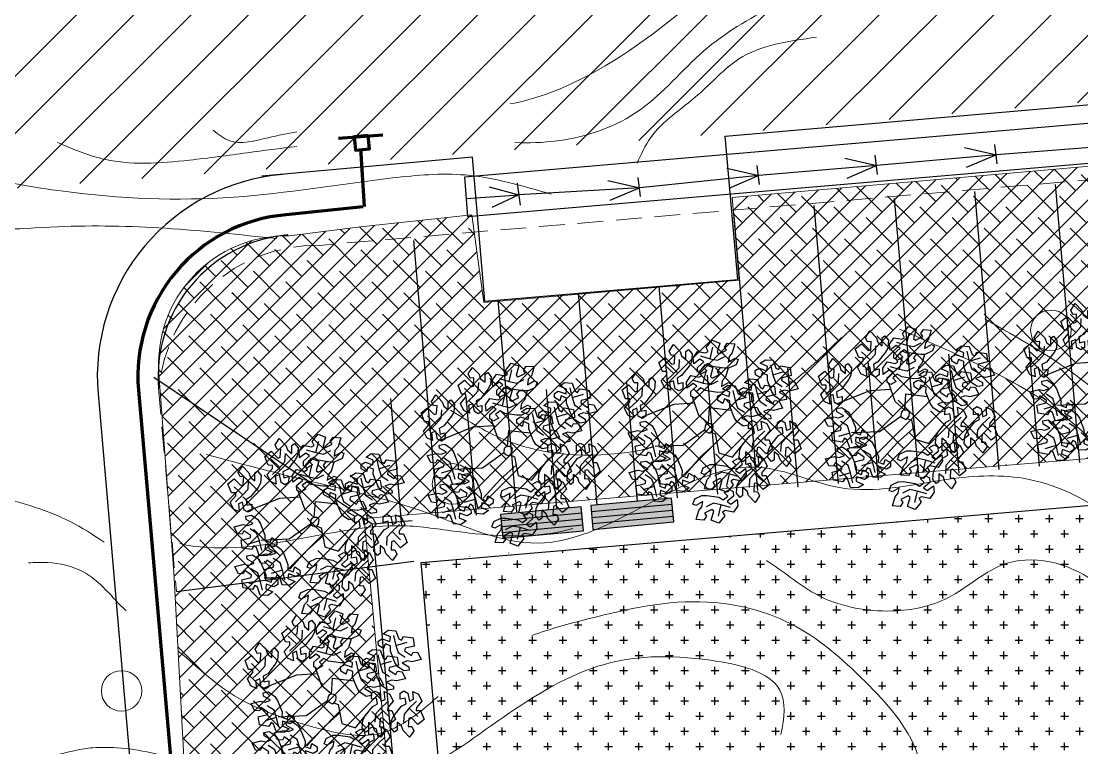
# Model space of a CAD drawing. Header units: millimetres. Extents: x 5637 to 6048, y 3385 to 3927.
# Drawn here: x 5677.47 to 5703.64, y 3639.72 to 3657.66 of the extents above; entities that cross this region are included whole.
import ezdxf

# ---------------------------------------------------------------- set-up
doc = ezdxf.new("R2010")
doc.units = ezdxf.units.MM
doc.linetypes.add('HIDDEN', pattern=[9.525, 6.35, -3.175])
for name, color, linetype, lineweight in [('3', 250, 'Continuous', 30), ('fences', 224, 'ограждение1', 80), ('ground 1', 7, 'Continuous', 30), ('hatch', 253, 'Continuous', 13), ('project gr', 250, 'Continuous', 30), ('road', 19, 'Continuous', 30)]:
    doc.layers.add(name, color=color, linetype=linetype, lineweight=lineweight)
for name, color, linetype in [('benches', 250, 'Continuous'), ('Contour Lines', 253, 'Continuous'), ('trees old', 116, 'Continuous')]:
    doc.layers.add(name, color=color, linetype=linetype)
doc.layers.add('dr', color=7, linetype='Continuous', lineweight=30, true_color=0x424d8a)
doc.layers.add('plants1', color=7, linetype='Continuous', true_color=0x89ee5d)
doc.linetypes.add('ограждение1', pattern='A,0.25,-0.1,[133,ltypeshp.shx,S=0.1,R=0,X=-0.1,Y=0],-0.1,1', length=1.45)
pattern_1 = [(45, (2816.3681, -1263.7476), (-0.265165043, 0.265165043), []), (135, (2816.3681, -1263.7476), (-0.79549513, 0.265165043), [0.9375, -0.5625])]
pattern_2 = [(45, (2816.3681, -1263.7476), (-0.70710678, 0.70710678), [])]

# ---------------------------------------------------------------- blocks, each defined once
blk = doc.blocks.new('212')
at = {"color": 48, "linetype": 'Continuous'}
for p, q in [((2813.16, 4856.989), (2813.307, 4857.173)), ((2813.307, 4857.173), (2813.495, 4857.1)), ((2812.246, 4856.905), (2812.352, 4857.064)), ((2812.295, 4856.797), (2812.246, 4856.905)), ((2812.352, 4857.064), (2812.514, 4856.895)), ((2812.66, 4856.894), (2812.725, 4856.94)), ((2812.725, 4856.94), (2812.813, 4856.833)), ((2812.838, 4856.74), (2812.944, 4856.897)), ((2812.944, 4856.897), (2813.146, 4856.859)), ((2813.146, 4856.859), (2813.212, 4856.895)), ((2813.212, 4856.895), (2813.16, 4856.989)), ((2813.16, 4856.989), (2813.16, 4856.989)), ((2813.255, 4856.716), (2813.323, 4857.001)), ((2813.495, 4857.1), (2813.43, 4856.875)), ((2813.477, 4856.833), (2813.658, 4856.924)), ((2813.608, 4857), (2813.677, 4857.096)), ((2813.658, 4856.924), (2813.608, 4857)), ((2813.677, 4857.096), (2813.867, 4857.083)), ((2813.867, 4857.083), (2813.802, 4856.858)), ((2811.994, 4856.623), (2812.151, 4856.749)), ((2812.151, 4856.749), (2812.314, 4856.581)), ((2812.386, 4856.803), (2812.295, 4856.797)), ((2812.374, 4856.601), (2812.386, 4856.803)), ((2812.49, 4856.49), (2812.502, 4856.693)), ((2812.514, 4856.895), (2812.551, 4856.783)), ((2812.551, 4856.783), (2812.66, 4856.696)), ((2812.66, 4856.696), (2812.66, 4856.894)), ((2812.797, 4856.642), (2812.74, 4856.536)), ((2812.813, 4856.833), (2812.797, 4856.642)), ((2812.853, 4856.586), (2812.838, 4856.74)), ((2813.006, 4856.701), (2812.853, 4856.586)), ((2812.947, 4856.502), (2813.098, 4856.635)), ((2813.098, 4856.635), (2813.006, 4856.701)), ((2813.015, 4856.787), (2813.255, 4856.716)), ((2813.255, 4856.716), (2813.44, 4856.678)), ((2813.43, 4856.875), (2813.477, 4856.833)), ((2813.44, 4856.678), (2813.621, 4856.768)), ((2813.724, 4856.77), (2813.703, 4856.632)), ((2813.703, 4856.632), (2813.875, 4856.731)), ((2813.802, 4856.858), (2813.724, 4856.77)), ((2813.875, 4856.731), (2813.947, 4856.699)), ((2813.947, 4856.699), (2813.899, 4856.569)), ((2814.492, 4856.602), (2814.619, 4856.692)), ((2814.619, 4856.692), (2814.808, 4856.679)), ((2814.808, 4856.679), (2814.876, 4856.485)), ((2811.335, 4856.226), (2811.441, 4856.385)), ((2811.441, 4856.385), (2811.603, 4856.216)), ((2812.08, 4856.404), (2811.994, 4856.623)), ((2812.187, 4856.402), (2812.08, 4856.404)), ((2812.08, 4856.404), (2812.08, 4856.404)), ((2812.364, 4856.35), (2812.151, 4856.551)), ((2812.186, 4856.327), (2812.187, 4856.402)), ((2812.314, 4856.581), (2812.374, 4856.601)), ((2812.364, 4856.35), (2812.49, 4856.49)), ((2812.74, 4856.536), (2812.554, 4856.3)), ((2812.949, 4856.391), (2812.947, 4856.502)), ((2812.947, 4856.502), (2812.947, 4856.502)), ((2813.04, 4856.341), (2812.949, 4856.391)), ((2812.992, 4856.389), (2813.139, 4856.573)), ((2813.044, 4856.296), (2812.992, 4856.389)), ((2812.992, 4856.389), (2812.992, 4856.389)), ((2813.171, 4856.413), (2813.04, 4856.341)), ((2813.197, 4856.594), (2813.085, 4856.506)), ((2813.085, 4856.506), (2813.171, 4856.413)), ((2813.087, 4856.116), (2813.155, 4856.402)), ((2813.139, 4856.573), (2813.327, 4856.501)), ((2813.307, 4856.527), (2813.197, 4856.594)), ((2813.327, 4856.501), (2813.262, 4856.276)), ((2813.605, 4856.484), (2813.307, 4856.527)), ((2813.44, 4856.4), (2813.509, 4856.497)), ((2813.49, 4856.324), (2813.44, 4856.4)), ((2813.509, 4856.497), (2813.699, 4856.484)), ((2813.725, 4856.487), (2813.605, 4856.484)), ((2813.699, 4856.484), (2813.634, 4856.259)), ((2813.899, 4856.569), (2813.725, 4856.487)), ((2814.371, 4856.422), (2814.467, 4856.479)), ((2814.374, 4856.318), (2814.371, 4856.422)), ((2814.467, 4856.479), (2814.467, 4856.479)), ((2814.467, 4856.479), (2814.658, 4856.414)), ((2814.669, 4856.527), (2814.492, 4856.602)), ((2814.658, 4856.414), (2814.669, 4856.527)), ((2814.748, 4856.562), (2814.806, 4856.319)), ((2814.806, 4856.319), (2815.087, 4856.403)), ((2814.876, 4856.485), (2814.94, 4856.446)), ((2814.94, 4856.446), (2814.995, 4856.538)), ((2814.995, 4856.538), (2814.995, 4856.538)), ((2814.995, 4856.538), (2815.228, 4856.503)), ((2815.228, 4856.503), (2815.259, 4856.304)), ((2811.384, 4856.118), (2811.335, 4856.226)), ((2811.475, 4856.124), (2811.384, 4856.118)), ((2811.463, 4855.921), (2811.475, 4856.124)), ((2811.603, 4856.216), (2811.64, 4856.104)), ((2811.749, 4856.017), (2811.75, 4856.215)), ((2811.75, 4856.215), (2811.814, 4856.261)), ((2811.814, 4856.261), (2811.902, 4856.154)), ((2811.902, 4856.154), (2811.886, 4855.963)), ((2812.052, 4856.172), (2812.186, 4856.327)), ((2812.135, 4856.001), (2812.052, 4856.172)), ((2812.182, 4856.178), (2812.364, 4856.35)), ((2812.356, 4856.174), (2812.252, 4856.127)), ((2812.252, 4856.127), (2812.276, 4855.937)), ((2812.395, 4855.976), (2812.356, 4856.174)), ((2812.554, 4856.3), (2812.441, 4856.239)), ((2812.441, 4856.239), (2812.461, 4856.097)), ((2812.461, 4856.097), (2812.584, 4856.126)), ((2812.584, 4856.126), (2812.581, 4855.976)), ((2812.671, 4856.141), (2812.777, 4856.298)), ((2812.685, 4855.986), (2812.671, 4856.141)), ((2812.777, 4856.298), (2812.979, 4856.26)), ((2812.847, 4856.188), (2813.087, 4856.116)), ((2812.979, 4856.26), (2813.044, 4856.296)), ((2813.087, 4856.116), (2813.272, 4856.078)), ((2813.262, 4856.276), (2813.309, 4856.234)), ((2813.272, 4856.078), (2813.453, 4856.169)), ((2813.309, 4856.234), (2813.49, 4856.324)), ((2813.556, 4856.171), (2813.535, 4856.033)), ((2813.535, 4856.033), (2813.707, 4856.132)), ((2813.634, 4856.259), (2813.556, 4856.171)), ((2813.707, 4856.132), (2813.779, 4856.099)), ((2814.106, 4856.127), (2814.232, 4856.217)), ((2814.282, 4856.052), (2814.106, 4856.127)), ((2814.232, 4856.217), (2814.421, 4856.204)), ((2814.502, 4856.24), (2814.374, 4856.318)), ((2814.421, 4856.204), (2814.489, 4856.01)), ((2814.539, 4856.361), (2814.502, 4856.24)), ((2814.672, 4856.308), (2814.539, 4856.361)), ((2814.669, 4856.18), (2814.672, 4856.308)), ((2814.78, 4855.9), (2814.669, 4856.18)), ((2814.806, 4856.319), (2814.865, 4856.14)), ((2814.865, 4856.14), (2815.034, 4856.028)), ((2815.031, 4856.247), (2815.019, 4856.186)), ((2815.019, 4856.186), (2815.188, 4856.074)), ((2815.259, 4856.304), (2815.031, 4856.247)), ((2815.188, 4856.074), (2815.228, 4856.156)), ((2815.228, 4856.156), (2815.346, 4856.144)), ((2815.346, 4856.144), (2815.43, 4855.972)), ((2811.083, 4855.944), (2811.24, 4856.07)), ((2811.169, 4855.725), (2811.083, 4855.944)), ((2811.24, 4856.07), (2811.403, 4855.901)), ((2811.453, 4855.67), (2811.24, 4855.872)), ((2811.403, 4855.901), (2811.463, 4855.921)), ((2811.579, 4855.811), (2811.591, 4856.014)), ((2811.64, 4856.104), (2811.749, 4856.017)), ((2811.829, 4855.857), (2811.643, 4855.621)), ((2811.886, 4855.963), (2811.829, 4855.857)), ((2812.276, 4855.937), (2812.135, 4856.001)), ((2812.493, 4855.922), (2812.395, 4855.976)), ((2812.395, 4855.976), (2812.395, 4855.976)), ((2812.581, 4855.976), (2812.493, 4855.922)), ((2812.838, 4856.102), (2812.685, 4855.986)), ((2812.779, 4855.903), (2812.931, 4856.035)), ((2812.781, 4855.791), (2812.779, 4855.903)), ((2812.779, 4855.903), (2812.779, 4855.903)), ((2812.931, 4856.035), (2812.838, 4856.102)), ((2813.029, 4855.995), (2812.917, 4855.906)), ((2812.917, 4855.906), (2813.003, 4855.814)), ((2813.139, 4855.928), (2813.029, 4855.995)), ((2813.437, 4855.885), (2813.139, 4855.928)), ((2813.557, 4855.888), (2813.437, 4855.885)), ((2813.731, 4855.969), (2813.557, 4855.888)), ((2813.562, 4855.969), (2813.689, 4856.059)), ((2813.739, 4855.894), (2813.562, 4855.969)), ((2813.689, 4856.059), (2813.878, 4856.046)), ((2813.727, 4855.781), (2813.739, 4855.894)), ((2813.779, 4856.099), (2813.731, 4855.969)), ((2813.818, 4855.929), (2813.876, 4855.686)), ((2813.878, 4856.046), (2813.946, 4855.852)), ((2813.946, 4855.852), (2814.01, 4855.813)), ((2813.985, 4855.946), (2814.08, 4856.004)), ((2813.987, 4855.843), (2813.985, 4855.946)), ((2814.01, 4855.813), (2814.065, 4855.905)), ((2814.065, 4855.905), (2814.065, 4855.905)), ((2814.065, 4855.905), (2814.298, 4855.87)), ((2814.08, 4856.004), (2814.08, 4856.004)), ((2814.08, 4856.004), (2814.271, 4855.939)), ((2814.152, 4855.886), (2814.115, 4855.765)), ((2814.285, 4855.833), (2814.152, 4855.886)), ((2814.271, 4855.939), (2814.282, 4856.052)), ((2814.298, 4855.87), (2814.329, 4855.671)), ((2814.361, 4856.087), (2814.419, 4855.844)), ((2814.419, 4855.844), (2814.701, 4855.928)), ((2814.489, 4856.01), (2814.553, 4855.971)), ((2814.553, 4855.971), (2814.608, 4856.063)), ((2814.608, 4856.063), (2814.608, 4856.063)), ((2814.608, 4856.063), (2814.841, 4856.028)), ((2814.843, 4855.798), (2814.78, 4855.9)), ((2814.841, 4856.028), (2814.872, 4855.829)), ((2815.088, 4855.94), (2814.958, 4855.89)), ((2814.958, 4855.89), (2815.129, 4855.79)), ((2815.203, 4855.916), (2815.088, 4855.94)), ((2815.43, 4855.972), (2815.203, 4855.916)), ((2811.141, 4855.492), (2811.275, 4855.648)), ((2811.276, 4855.723), (2811.169, 4855.725)), ((2811.169, 4855.725), (2811.169, 4855.725)), ((2811.271, 4855.499), (2811.453, 4855.67)), ((2811.275, 4855.648), (2811.276, 4855.723)), ((2811.453, 4855.67), (2811.579, 4855.811)), ((2811.643, 4855.621), (2811.53, 4855.56)), ((2812.357, 4855.587), (2811.568, 4855.27)), ((2812.872, 4855.62), (2812.357, 4855.587)), ((2812.872, 4855.742), (2812.781, 4855.791)), ((2812.978, 4855.318), (2812.811, 4855.791)), ((2813.003, 4855.814), (2812.872, 4855.742)), ((2813.441, 4855.789), (2813.537, 4855.846)), ((2813.444, 4855.685), (2813.441, 4855.789)), ((2813.572, 4855.607), (2813.444, 4855.685)), ((2813.537, 4855.846), (2813.537, 4855.846)), ((2813.537, 4855.846), (2813.727, 4855.781)), ((2813.609, 4855.728), (2813.572, 4855.607)), ((2813.742, 4855.675), (2813.609, 4855.728)), ((2813.739, 4855.547), (2813.742, 4855.675)), ((2813.876, 4855.686), (2814.157, 4855.77)), ((2813.876, 4855.686), (2813.935, 4855.507)), ((2814.115, 4855.765), (2813.987, 4855.843)), ((2814.101, 4855.614), (2814.089, 4855.553)), ((2814.329, 4855.671), (2814.101, 4855.614)), ((2814.282, 4855.705), (2814.285, 4855.833)), ((2814.393, 4855.425), (2814.282, 4855.705)), ((2814.419, 4855.844), (2814.479, 4855.665)), ((2814.479, 4855.665), (2814.648, 4855.553)), ((2814.645, 4855.772), (2814.632, 4855.711)), ((2814.632, 4855.711), (2814.801, 4855.599)), ((2814.872, 4855.829), (2814.645, 4855.772)), ((2814.801, 4855.599), (2814.842, 4855.681)), ((2814.842, 4855.681), (2814.959, 4855.669)), ((2815, 4855.688), (2814.843, 4855.798)), ((2814.959, 4855.669), (2815.044, 4855.497)), ((2815.137, 4855.711), (2815, 4855.688)), ((2815.129, 4855.79), (2815.137, 4855.711)), ((2811.224, 4855.322), (2811.141, 4855.492)), ((2811.445, 4855.494), (2811.341, 4855.448)), ((2811.341, 4855.448), (2811.365, 4855.257)), ((2811.484, 4855.297), (2811.445, 4855.494)), ((2811.53, 4855.56), (2811.55, 4855.418)), ((2811.55, 4855.418), (2811.673, 4855.447)), ((2811.673, 4855.447), (2811.67, 4855.297)), ((2813.213, 4855.112), (2813.244, 4855.51)), ((2813.244, 4855.51), (2813.778, 4855.448)), ((2813.85, 4855.267), (2813.739, 4855.547)), ((2813.935, 4855.507), (2814.104, 4855.395)), ((2814.089, 4855.553), (2814.258, 4855.441)), ((2814.258, 4855.441), (2814.298, 4855.523)), ((2814.5, 4855.339), (2814.273, 4855.284)), ((2814.298, 4855.523), (2814.416, 4855.511)), ((2814.456, 4855.323), (2814.393, 4855.425)), ((2814.416, 4855.511), (2814.5, 4855.339)), ((2814.701, 4855.465), (2814.571, 4855.415)), ((2814.571, 4855.415), (2814.743, 4855.315)), ((2814.817, 4855.441), (2814.701, 4855.465)), ((2815.044, 4855.497), (2814.817, 4855.441)), ((2811.365, 4855.257), (2811.224, 4855.322)), ((2811.582, 4855.243), (2811.484, 4855.297)), ((2811.484, 4855.297), (2811.484, 4855.297)), ((2811.529, 4855.148), (2811.665, 4855.171)), ((2811.536, 4855.069), (2811.529, 4855.148)), ((2811.708, 4854.97), (2811.536, 4855.069)), ((2811.67, 4855.297), (2811.582, 4855.243)), ((2811.665, 4855.171), (2811.823, 4855.062)), ((2813.162, 4855.099), (2813.133, 4855.059)), ((2813.213, 4855.112), (2813.162, 4855.099)), ((2813.274, 4855.111), (2813.213, 4855.112)), ((2813.334, 4855.062), (2813.274, 4855.111)), ((2813.913, 4855.165), (2813.85, 4855.267)), ((2814.07, 4855.055), (2813.913, 4855.165)), ((2814.158, 4855.307), (2814.028, 4855.257)), ((2814.028, 4855.257), (2814.199, 4855.157)), ((2814.207, 4855.079), (2814.07, 4855.055)), ((2814.273, 4855.284), (2814.158, 4855.307)), ((2814.199, 4855.157), (2814.207, 4855.079)), ((2814.205, 4854.989), (2814.208, 4855.138)), ((2814.208, 4855.138), (2814.296, 4855.192)), ((2814.296, 4855.192), (2814.394, 4855.138)), ((2814.394, 4855.138), (2814.394, 4855.138)), ((2814.394, 4855.138), (2814.433, 4854.941)), ((2814.614, 4855.213), (2814.456, 4855.323)), ((2814.537, 4854.988), (2814.513, 4855.178)), ((2814.513, 4855.178), (2814.654, 4855.113)), ((2814.75, 4855.236), (2814.614, 4855.213)), ((2814.654, 4855.113), (2814.737, 4854.943)), ((2814.743, 4855.315), (2814.75, 4855.236)), ((2814.912, 4854.991), (2814.915, 4855.141)), ((2814.915, 4855.141), (2815.004, 4855.195)), ((2815.004, 4855.195), (2815.101, 4855.141)), ((2815.101, 4855.141), (2815.101, 4855.141)), ((2815.101, 4855.141), (2815.14, 4854.943)), ((2815.244, 4854.99), (2815.221, 4855.18)), ((2815.221, 4855.18), (2815.362, 4855.116)), ((2815.362, 4855.116), (2815.445, 4854.945)), ((2811.235, 4854.887), (2811.463, 4854.943)), ((2811.32, 4854.715), (2811.235, 4854.887)), ((2811.463, 4854.943), (2811.578, 4854.919)), ((2811.578, 4854.919), (2811.708, 4854.97)), ((2811.801, 4854.719), (2811.632, 4854.831)), ((2811.823, 4855.062), (2811.886, 4854.959)), ((2811.886, 4854.959), (2811.997, 4854.679)), ((2813.121, 4854.953), (2812.593, 4854.577)), ((2813.122, 4854.977), (2813.121, 4854.953)), ((2813.121, 4854.953), (2813.175, 4854.911)), ((2813.133, 4855.059), (2813.122, 4854.977)), ((2813.175, 4854.911), (2813.241, 4854.88)), ((2813.241, 4854.88), (2813.276, 4854.903)), ((2813.276, 4854.903), (2813.321, 4854.962)), ((2813.276, 4854.903), (2813.384, 4854.859)), ((2813.321, 4854.962), (2813.334, 4855.062)), ((2813.384, 4854.859), (2813.474, 4854.394)), ((2814.049, 4854.578), (2814.235, 4854.814)), ((2814.328, 4855.017), (2814.205, 4854.989)), ((2814.235, 4854.814), (2814.348, 4854.876)), ((2814.348, 4854.876), (2814.328, 4855.017)), ((2814.607, 4854.937), (2814.425, 4854.765)), ((2814.433, 4854.941), (2814.537, 4854.988)), ((2814.737, 4854.943), (2814.603, 4854.787)), ((2814.757, 4854.58), (2814.943, 4854.817)), ((2815.035, 4855.02), (2814.912, 4854.991)), ((2814.943, 4854.817), (2815.056, 4854.878)), ((2815.056, 4854.878), (2815.035, 4855.02)), ((2815.314, 4854.939), (2815.133, 4854.767)), ((2815.14, 4854.943), (2815.244, 4854.99)), ((2815.445, 4854.945), (2815.311, 4854.789)), ((2811.438, 4854.704), (2811.32, 4854.715)), ((2811.407, 4854.556), (2811.635, 4854.612)), ((2811.438, 4854.357), (2811.407, 4854.556)), ((2811.478, 4854.785), (2811.438, 4854.704)), ((2811.647, 4854.674), (2811.478, 4854.785)), ((2811.635, 4854.612), (2811.647, 4854.674)), ((2811.86, 4854.54), (2811.801, 4854.719)), ((2812.593, 4854.577), (2811.902, 4854.548)), ((2811.997, 4854.679), (2811.994, 4854.551)), ((2811.994, 4854.551), (2812.127, 4854.498)), ((2812.127, 4854.498), (2812.164, 4854.619)), ((2812.164, 4854.619), (2812.292, 4854.541)), ((2812.292, 4854.541), (2812.294, 4854.438)), ((2813.424, 4854.652), (2813.038, 4854.309)), ((2813.809, 4854.284), (2814.091, 4854.631)), ((2813.992, 4854.472), (2814.049, 4854.578)), ((2814.299, 4854.624), (2814.287, 4854.422)), ((2814.425, 4854.765), (2814.299, 4854.624)), ((2814.425, 4854.765), (2814.638, 4854.563)), ((2814.603, 4854.787), (2814.602, 4854.712)), ((2814.602, 4854.712), (2814.709, 4854.711)), ((2814.699, 4854.475), (2814.757, 4854.58)), ((2814.709, 4854.711), (2814.709, 4854.711)), ((2814.709, 4854.711), (2814.795, 4854.491)), ((2815.007, 4854.626), (2814.995, 4854.424)), ((2815.133, 4854.767), (2815.007, 4854.626)), ((2815.133, 4854.767), (2815.345, 4854.566)), ((2815.311, 4854.789), (2815.309, 4854.715)), ((2815.309, 4854.715), (2815.416, 4854.713)), ((2815.416, 4854.713), (2815.416, 4854.713)), ((2815.416, 4854.713), (2815.502, 4854.494)), ((2811.671, 4854.321), (2811.438, 4854.357)), ((2811.86, 4854.54), (2811.579, 4854.456)), ((2811.726, 4854.413), (2811.671, 4854.321)), ((2811.671, 4854.321), (2811.671, 4854.321)), ((2811.79, 4854.374), (2811.726, 4854.413)), ((2811.858, 4854.18), (2811.79, 4854.374)), ((2811.918, 4854.297), (2811.86, 4854.54)), ((2812.008, 4854.445), (2811.997, 4854.332)), ((2811.997, 4854.332), (2812.173, 4854.257)), ((2812.199, 4854.38), (2812.008, 4854.445)), ((2812.097, 4854.422), (2812.234, 4854.446)), ((2812.105, 4854.344), (2812.097, 4854.422)), ((2812.276, 4854.244), (2812.105, 4854.344)), ((2812.294, 4854.438), (2812.199, 4854.38)), ((2812.199, 4854.38), (2812.199, 4854.38)), ((2812.234, 4854.446), (2812.391, 4854.336)), ((2812.391, 4854.336), (2812.454, 4854.234)), ((2813.038, 4854.309), (2812.612, 4853.837)), ((2813.474, 4854.394), (2813.809, 4854.284)), ((2813.976, 4854.281), (2813.992, 4854.472)), ((2814.064, 4854.174), (2813.976, 4854.281)), ((2814.238, 4854.331), (2814.129, 4854.419)), ((2814.129, 4854.419), (2814.129, 4854.22)), ((2814.137, 4854.258), (2814.226, 4854.312)), ((2814.226, 4854.312), (2814.323, 4854.257)), ((2814.275, 4854.22), (2814.238, 4854.331)), ((2814.416, 4854.514), (2814.403, 4854.312)), ((2814.403, 4854.312), (2814.494, 4854.317)), ((2814.475, 4854.534), (2814.416, 4854.514)), ((2814.466, 4854.107), (2814.443, 4854.297)), ((2814.443, 4854.297), (2814.584, 4854.233)), ((2814.638, 4854.365), (2814.475, 4854.534)), ((2814.494, 4854.317), (2814.543, 4854.21)), ((2814.795, 4854.491), (2814.638, 4854.365)), ((2814.683, 4854.283), (2814.699, 4854.475)), ((2814.772, 4854.177), (2814.683, 4854.283)), ((2814.945, 4854.334), (2814.836, 4854.421)), ((2814.836, 4854.421), (2814.836, 4854.223)), ((2814.982, 4854.222), (2814.945, 4854.334)), ((2815.123, 4854.516), (2815.111, 4854.314)), ((2815.111, 4854.314), (2815.202, 4854.32)), ((2815.183, 4854.536), (2815.123, 4854.516)), ((2815.345, 4854.367), (2815.183, 4854.536)), ((2815.202, 4854.32), (2815.251, 4854.212)), ((2815.502, 4854.494), (2815.345, 4854.367)), ((2811.549, 4854.168), (2811.686, 4854.191)), ((2811.557, 4854.089), (2811.549, 4854.168)), ((2811.728, 4853.989), (2811.557, 4854.089)), ((2811.686, 4854.191), (2811.843, 4854.082)), ((2811.803, 4854.162), (2812.031, 4854.217)), ((2811.888, 4853.99), (2811.803, 4854.162)), ((2811.843, 4854.082), (2811.906, 4853.979)), ((2812.047, 4854.167), (2811.858, 4854.18)), ((2812.046, 4854.06), (2812.006, 4853.978)), ((2812.031, 4854.217), (2812.146, 4854.194)), ((2812.215, 4853.948), (2812.046, 4854.06)), ((2812.173, 4854.257), (2812.047, 4854.167)), ((2812.146, 4854.194), (2812.276, 4854.244)), ((2812.369, 4853.994), (2812.2, 4854.106)), ((2812.454, 4854.234), (2812.565, 4853.954)), ((2813.037, 4853.892), (2813.085, 4854.022)), ((2813.085, 4854.022), (2813.258, 4854.104)), ((2813.258, 4854.104), (2813.379, 4854.107)), ((2813.379, 4854.107), (2813.676, 4854.063)), ((2813.676, 4854.063), (2813.786, 4853.996)), ((2813.786, 4853.996), (2813.899, 4854.085)), ((2813.812, 4854.177), (2813.943, 4854.249)), ((2813.899, 4854.085), (2813.812, 4854.177)), ((2814.036, 4854.088), (2813.885, 4853.956)), ((2813.943, 4854.249), (2814.034, 4854.2)), ((2814.034, 4854.2), (2814.036, 4854.088)), ((2814.036, 4854.088), (2814.036, 4854.088)), ((2814.129, 4854.22), (2814.064, 4854.174)), ((2814.134, 4854.108), (2814.137, 4854.258)), ((2814.257, 4854.137), (2814.134, 4854.108)), ((2814.278, 4853.995), (2814.257, 4854.137)), ((2814.437, 4854.051), (2814.275, 4854.22)), ((2814.323, 4854.257), (2814.323, 4854.257)), ((2814.323, 4854.257), (2814.362, 4854.06)), ((2814.536, 4854.056), (2814.355, 4853.884)), ((2814.362, 4854.06), (2814.466, 4854.107)), ((2814.543, 4854.21), (2814.437, 4854.051)), ((2814.667, 4854.062), (2814.533, 4853.906)), ((2814.584, 4854.233), (2814.667, 4854.062)), ((2814.836, 4854.223), (2814.772, 4854.177)), ((2815.144, 4854.053), (2814.982, 4854.222)), ((2815.251, 4854.212), (2815.144, 4854.053)), ((2811.256, 4853.907), (2811.483, 4853.963)), ((2811.34, 4853.735), (2811.256, 4853.907)), ((2811.498, 4853.805), (2811.458, 4853.724)), ((2811.483, 4853.963), (2811.598, 4853.939)), ((2811.667, 4853.693), (2811.498, 4853.805)), ((2811.598, 4853.939), (2811.728, 4853.989)), ((2811.821, 4853.739), (2811.652, 4853.851)), ((2812.006, 4853.978), (2811.888, 4853.99)), ((2811.906, 4853.979), (2812.017, 4853.699)), ((2811.975, 4853.83), (2812.203, 4853.887)), ((2812.006, 4853.631), (2811.975, 4853.83)), ((2812.428, 4853.815), (2812.147, 4853.731)), ((2812.203, 4853.887), (2812.215, 4853.948)), ((2812.428, 4853.815), (2812.369, 4853.994)), ((2812.486, 4853.572), (2812.428, 4853.815)), ((2812.565, 4853.954), (2812.562, 4853.826)), ((2812.562, 4853.826), (2812.695, 4853.773)), ((2812.695, 4853.773), (2812.732, 4853.894)), ((2812.732, 4853.894), (2812.86, 4853.816)), ((2812.86, 4853.816), (2812.863, 4853.712)), ((2813.109, 4853.859), (2813.037, 4853.892)), ((2813.281, 4853.958), (2813.109, 4853.859)), ((2813.181, 4853.732), (2813.259, 4853.82)), ((2813.259, 4853.82), (2813.281, 4853.958)), ((2813.507, 4853.757), (2813.325, 4853.667)), ((2813.544, 4853.913), (2813.362, 4853.823)), ((2813.554, 4853.715), (2813.507, 4853.757)), ((2813.729, 4853.875), (2813.544, 4853.913)), ((2813.729, 4853.875), (2813.66, 4853.589)), ((2813.968, 4853.803), (2813.729, 4853.875)), ((2813.885, 4853.956), (2813.977, 4853.889)), ((2813.977, 4853.889), (2814.13, 4854.005)), ((2813.979, 4853.697), (2814.165, 4853.933)), ((2814.145, 4853.85), (2814.039, 4853.693)), ((2814.13, 4854.005), (2814.145, 4853.85)), ((2814.165, 4853.933), (2814.278, 4853.995)), ((2814.355, 4853.884), (2814.229, 4853.743)), ((2814.355, 4853.884), (2814.568, 4853.682)), ((2814.533, 4853.906), (2814.531, 4853.832)), ((2814.531, 4853.832), (2814.638, 4853.83)), ((2814.638, 4853.83), (2814.638, 4853.83)), ((2814.638, 4853.83), (2814.724, 4853.611)), ((2811.458, 4853.724), (2811.34, 4853.735)), ((2811.427, 4853.575), (2811.655, 4853.632)), ((2811.458, 4853.376), (2811.427, 4853.575)), ((2811.88, 4853.56), (2811.599, 4853.476)), ((2811.655, 4853.632), (2811.667, 4853.693)), ((2811.88, 4853.56), (2811.821, 4853.739)), ((2811.938, 4853.317), (2811.88, 4853.56)), ((2812.239, 4853.596), (2812.006, 4853.631)), ((2812.017, 4853.699), (2812.014, 4853.571)), ((2812.014, 4853.571), (2812.147, 4853.518)), ((2812.147, 4853.518), (2812.184, 4853.639)), ((2812.184, 4853.639), (2812.312, 4853.561)), ((2812.294, 4853.688), (2812.239, 4853.596)), ((2812.239, 4853.596), (2812.239, 4853.596)), ((2812.358, 4853.649), (2812.294, 4853.688)), ((2812.312, 4853.561), (2812.315, 4853.458)), ((2812.426, 4853.455), (2812.358, 4853.649)), ((2812.576, 4853.72), (2812.565, 4853.607)), ((2812.565, 4853.607), (2812.742, 4853.532)), ((2812.767, 4853.655), (2812.576, 4853.72)), ((2812.742, 4853.532), (2812.615, 4853.442)), ((2812.863, 4853.712), (2812.767, 4853.655)), ((2812.767, 4853.655), (2812.767, 4853.655)), ((2813.116, 4853.507), (2813.181, 4853.732)), ((2813.307, 4853.495), (2813.116, 4853.507)), ((2813.376, 4853.591), (2813.307, 4853.495)), ((2813.325, 4853.667), (2813.376, 4853.591)), ((2813.489, 4853.49), (2813.554, 4853.715)), ((2813.823, 4853.602), (2813.676, 4853.418)), ((2813.837, 4853.731), (2813.771, 4853.695)), ((2813.771, 4853.695), (2813.823, 4853.602)), ((2813.823, 4853.602), (2813.823, 4853.602)), ((2814.039, 4853.693), (2813.837, 4853.731)), ((2813.905, 4853.4), (2813.921, 4853.591)), ((2813.921, 4853.591), (2813.979, 4853.697)), ((2814.167, 4853.45), (2814.058, 4853.538)), ((2814.058, 4853.538), (2814.058, 4853.34)), ((2814.229, 4853.743), (2814.217, 4853.541)), ((2814.345, 4853.633), (2814.333, 4853.431)), ((2814.405, 4853.653), (2814.345, 4853.633)), ((2814.567, 4853.484), (2814.405, 4853.653)), ((2814.724, 4853.611), (2814.567, 4853.484)), ((2811.691, 4853.341), (2811.458, 4853.376)), ((2811.746, 4853.433), (2811.691, 4853.341)), ((2811.691, 4853.341), (2811.691, 4853.341)), ((2811.81, 4853.394), (2811.746, 4853.433)), ((2811.878, 4853.2), (2811.81, 4853.394)), ((2812.028, 4853.465), (2812.017, 4853.352)), ((2812.017, 4853.352), (2812.194, 4853.277)), ((2812.219, 4853.4), (2812.028, 4853.465)), ((2812.194, 4853.277), (2812.067, 4853.187)), ((2812.315, 4853.458), (2812.219, 4853.4)), ((2812.219, 4853.4), (2812.219, 4853.4)), ((2812.615, 4853.442), (2812.426, 4853.455)), ((2812.83, 4853.128), (2812.878, 4853.258)), ((2812.878, 4853.258), (2813.052, 4853.34)), ((2813.052, 4853.34), (2813.172, 4853.343)), ((2813.172, 4853.343), (2813.47, 4853.3)), ((2813.47, 4853.3), (2813.58, 4853.233)), ((2813.676, 4853.418), (2813.489, 4853.49)), ((2813.58, 4853.233), (2813.692, 4853.321)), ((2813.606, 4853.414), (2813.737, 4853.486)), ((2813.692, 4853.321), (2813.606, 4853.414)), ((2813.83, 4853.325), (2813.678, 4853.192)), ((2813.737, 4853.486), (2813.828, 4853.436)), ((2813.771, 4853.126), (2813.924, 4853.241)), ((2813.828, 4853.436), (2813.83, 4853.325)), ((2813.83, 4853.325), (2813.83, 4853.325)), ((2813.994, 4853.294), (2813.905, 4853.4)), ((2813.924, 4853.241), (2813.939, 4853.087)), ((2814.058, 4853.34), (2813.994, 4853.294)), ((2814.204, 4853.339), (2814.167, 4853.45)), ((2814.366, 4853.17), (2814.204, 4853.339)), ((2814.333, 4853.431), (2814.424, 4853.437)), ((2814.473, 4853.329), (2814.366, 4853.17)), ((2814.424, 4853.437), (2814.473, 4853.329)), ((2812.067, 4853.187), (2811.878, 4853.2)), ((2812.902, 4853.095), (2812.83, 4853.128)), ((2813.074, 4853.194), (2812.902, 4853.095)), ((2812.975, 4852.968), (2813.053, 4853.056)), ((2813.053, 4853.056), (2813.074, 4853.194)), ((2813.3, 4852.994), (2813.119, 4852.903)), ((2813.337, 4853.149), (2813.156, 4853.059)), ((2813.347, 4852.952), (2813.3, 4852.994)), ((2813.522, 4853.111), (2813.337, 4853.149)), ((2813.522, 4853.111), (2813.454, 4852.826)), ((2813.762, 4853.04), (2813.522, 4853.111)), ((2813.678, 4853.192), (2813.771, 4853.126)), ((2813.939, 4853.087), (2813.832, 4852.929)), ((2812.91, 4852.744), (2812.975, 4852.968)), ((2813.1, 4852.731), (2812.91, 4852.744)), ((2813.169, 4852.827), (2813.1, 4852.731)), ((2813.119, 4852.903), (2813.169, 4852.827)), ((2813.282, 4852.727), (2813.347, 4852.952)), ((2813.47, 4852.654), (2813.282, 4852.727)), ((2813.617, 4852.838), (2813.47, 4852.654)), ((2813.63, 4852.967), (2813.565, 4852.932)), ((2813.565, 4852.932), (2813.617, 4852.838)), ((2813.617, 4852.838), (2813.617, 4852.838)), ((2813.832, 4852.929), (2813.63, 4852.967))]:
    blk.add_line(p, q, dxfattribs=at)
at = {"layer": 'plants1', "color": 48, "linetype": 'Continuous'}
blk.add_line((2813.213, 4855.112), (2812.978, 4855.318), dxfattribs=at)
blk = doc.blocks.new('14523')
at = {"ltscale": 0.5}
for p, q in [((2872.171, 4908.189), (2872.171, 4908.199)), ((2873.135, 4908.272), (2873.134, 4908.282))]:
    blk.add_line(p, q, dxfattribs=at)
blk = doc.blocks.new('0354')
at = {"layer": 'benches', "lineweight": 25, "ltscale": 150, "true_color": 0xe0d1a3}
blk.add_hatch(color=9, dxfattribs=at).paths.add_polyline_path([(2510191, 359584), (2510591, 359584), (2510591, 360934), (2510191, 360934)])
at = {"layer": 'benches', "color": 3, "lineweight": 25, "ltscale": 150}
blk.add_lwpolyline([(2510191, 359584), (2510591, 359584), (2510591, 360934), (2510191, 360934)], close=True, dxfattribs=at)
at = {"layer": 'benches', "color": 1, "lineweight": 25, "ltscale": 150}
for points in [[(2510291, 360934), (2510291, 359584)], [(2510391, 360934), (2510391, 359584)], [(2510491, 360934), (2510491, 359584)]]:
    blk.add_lwpolyline(points, dxfattribs=at)

msp = doc.modelspace()

# ---------------------------------------------------------------- hatches: boundary and pattern name
at = {"layer": 'hatch'}
h = msp.add_hatch(dxfattribs=at)
h.set_pattern_fill('ANSI31', color=256, scale=8, style=0)
h.set_pattern_definition(pattern_2)
edge = h.paths.add_edge_path()
edge.add_line((5681.718, 3662.745), (5708.38, 3664.934))
edge.add_arc((5713.219, 3667.179), 5.335, 204.8917, 275.5225)
edge.add_line((5713.733, 3661.869), (5818.562, 3671.059))
edge.add_arc((5814.821, 3690.234), 19.536, 281.0392, 345.4537)
edge.add_arc((5828.918, 3687.613), 5.329, 334.6044, 439.8122)
edge.add_line((5829.86, 3692.857), (5821.197, 3693.928))
edge.add_line((5821.197, 3693.928), (5821.163, 3698.626))
edge.add_line((5821.163, 3698.626), (5822.751, 3698.67))
edge.add_arc((5822.674, 3701.446), 2.777, 271.5898, 361.9955)
edge.add_arc((5787.812, 3700.231), 37.66, 1.9955, 27.7471)
edge.add_line((5821.141, 3717.765), (5815.111, 3730.653))
edge.add_arc((5808.837, 3727.717), 6.926, 25.0759, 80.9102)
edge.add_line((5809.932, 3734.557), (5816.866, 3735.208))
edge.add_line((5816.866, 3735.208), (5822.086, 3738.739))
edge.add_arc((5826.047, 3735.447), 5.15, 140.2743, 208.703)
edge.add_line((5821.53, 3732.974), (5832.004, 3711.476))
edge.add_line((5832.004, 3711.476), (5839.078, 3695.803))
edge.add_line((5839.078, 3695.803), (5843.714, 3685.87))
edge.add_line((5843.714, 3685.87), (5839.002, 3683.445))
edge.add_arc((5812.028, 3691.913), 28.272, 321.435, 342.5709, ccw=False)
edge.add_arc((5815.074, 3690.732), 25.173, 273.7863, 319.2136, ccw=False)
edge.add_line((5816.736, 3665.614), (5796.147, 3663.794))
edge.add_line((5796.147, 3663.794), (5694.835, 3654.877))
edge.add_line((5694.835, 3654.877), (5688.624, 3654.402))
edge.add_line((5688.624, 3654.402), (5675.285, 3653.372))
edge.add_line((5675.285, 3653.372), (5681.718, 3662.745))
h = msp.add_hatch(dxfattribs=at)
h.set_pattern_fill('ANSI31', color=256, scale=8, style=0)
h.set_pattern_definition(pattern_2)
edge = h.paths.add_edge_path()
edge.add_line((5690.403, 3726.92), (5676.342, 3711.333))
edge.add_arc((5689.847, 3699.119), 18.209, 137.8721, 181.0321)
edge.add_line((5671.641, 3698.791), (5672.115, 3693.144))
edge.add_line((5672.115, 3693.144), (5669.546, 3689.924))
edge.add_line((5669.546, 3689.924), (5670.292, 3680.015))
edge.add_line((5670.292, 3680.015), (5673.582, 3675.66))
edge.add_line((5673.582, 3675.66), (5675.185, 3655.913))
edge.add_line((5675.185, 3655.913), (5681.705, 3662.788))
edge.add_arc((5683.634, 3668.62), 6.143, 191.6977, 251.6977, ccw=False)
edge.add_line((5677.618, 3667.374), (5674.986, 3697.691))
edge.add_arc((5690.117, 3699.005), 15.188, 141.4565, 184.9624, ccw=False)
edge.add_line((5678.238, 3708.469), (5684.412, 3715.35))
edge.add_arc((5694.781, 3706.945), 13.348, 103.7121, 140.9741, ccw=False)
edge.add_line((5691.617, 3719.912), (5691.066, 3725.368))
edge.add_line((5691.066, 3725.368), (5690.403, 3726.92))
at = {"layer": 'plants1'}
h = msp.add_hatch(dxfattribs=at)
h.set_pattern_fill('ANSI38', color=256, scale=3, style=0)
h.set_pattern_definition(pattern_1)
edge = h.paths.add_edge_path()
edge.add_line((5722.153, 3655.681), (5723.315, 3642.144))
edge.add_line((5723.315, 3642.144), (5716.58, 3641.525))
edge.add_line((5716.58, 3641.525), (5716.03, 3647.877))
edge.add_line((5716.03, 3647.877), (5685.929, 3645.38))
edge.add_line((5685.929, 3645.38), (5687.433, 3629.363))
edge.add_line((5687.433, 3629.363), (5683.853, 3629.044))
edge.add_line((5683.853, 3629.044), (5682.36, 3632.767))
edge.add_line((5682.36, 3632.767), (5681.583, 3637.665))
edge.add_line((5681.583, 3637.665), (5681.239, 3644.06))
edge.add_line((5681.239, 3644.06), (5680.869, 3648.955))
edge.add_arc((5684.026, 3649.194), 3.166, 89.0579, 184.3282, ccw=False)
edge.add_line((5684.078, 3652.36), (5685.842, 3652.579))
edge.add_line((5685.842, 3652.579), (5688.59, 3652.873))
edge.add_line((5688.59, 3652.873), (5688.885, 3650.715))
edge.add_line((5688.885, 3650.715), (5695.186, 3651.264))
edge.add_line((5695.186, 3651.264), (5695.01, 3653.304))
edge.add_line((5695.01, 3653.304), (5722.153, 3655.681))
h = msp.add_hatch(dxfattribs=at)
h.set_pattern_fill('ANSI38', color=256, scale=3, style=0)
h.set_pattern_definition(pattern_1)
edge = h.paths.add_edge_path()
edge.add_line((5671.15, 3651.827), (5672.214, 3636.836))
edge.add_line((5672.214, 3636.836), (5672.938, 3637.081))
edge.add_line((5672.938, 3637.081), (5681.418, 3619.514))
edge.add_line((5681.418, 3619.514), (5682.921, 3620.265))
edge.add_line((5682.921, 3620.265), (5678.333, 3629.976))
edge.add_arc((5692.427, 3636.612), 15.578, 180.9749, 205.2111, ccw=False)
edge.add_line((5676.852, 3636.347), (5675.524, 3651.59))
edge.add_arc((5673.313, 3650.837), 2.336, 18.8103, 96.8722)
edge.add_arc((5673.456, 3650.572), 2.619, 99.3016, 152.2809)
at = {"layer": 'plants1', "true_color": 0x4ec6ac}
h = msp.add_hatch(dxfattribs=at)
h.set_pattern_fill('CROSS', color=123, scale=1.5, style=0)
h.set_pattern_definition([(0, (2816.3681, -1263.7476), (0.375, 0.375), [0.1875, -0.5625]), (90, (2816.46184, -1263.84136), (-0.375, 0.375), [0.1875, -0.5625])])
h.paths.add_polyline_path([(5687.34, 3644.293), (5713.964, 3646.57), (5715.152, 3632.954), (5688.542, 3630.63)])

# ---------------------------------------------------------------- linework, layer by layer
at = {"layer": 'Contour Lines', "lineweight": 5, "ltscale": 0.5}
for points, knots in [([(5699.069, 3661.36), (5698.473, 3661.098), (5696.772, 3660.348), (5694.328, 3658.349), (5691.931, 3656.399), (5690.123, 3655.721), (5689.532, 3655.616)], [0, 0, 0, 0, 3.893157, 11.120188, 18.789685, 22.383959, 22.383959, 22.383959, 22.383959]), ([(5697.823, 3658.796), (5697.221, 3658.553), (5695.989, 3658.057), (5694.206, 3657), (5692.858, 3655.297), (5691.072, 3654.673), (5689.996, 3654.649), (5689.649, 3654.658)], [0, 0, 0, 0, 3.89447, 7.978366, 12.267759, 16.64249, 18.728146, 18.728146, 18.728146, 18.728146]), ([(5684.272, 3654.927), (5684.04, 3654.883), (5683.487, 3654.776), (5682.727, 3654.554), (5682.337, 3654.861), (5682.208, 3654.963)], [33.098932, 33.098932, 33.098932, 33.098932, 34.519016, 36.426555, 37.380183, 37.380183, 37.380183, 37.380183]), ([(5684.272, 3654.565), (5683.862, 3654.517), (5682.978, 3654.401), (5681.393, 3654.181), (5679.753, 3654.066), (5678.725, 3654.509), (5678.365, 3654.665)], [29.49222, 29.49222, 29.49222, 29.49222, 31.965086, 34.841733, 39.15825, 41.495495, 41.495495, 41.495495, 41.495495]), ([(5696.344, 3648.627), (5696.391, 3648.663), (5696.874, 3649.037), (5697.312, 3649.464), (5697.707, 3649.851)], [17.641672, 17.641672, 17.641672, 17.641672, 17.995574, 21.306021, 21.306021, 21.306021, 21.306021]), ([(5688.064, 3648.052), (5688.52, 3647.771), (5689.945, 3646.893), (5691.744, 3646.868), (5692.9, 3647.091), (5692.924, 3647.096)], [0, 0, 0, 0, 3.187303, 9.965797, 10.115645, 10.115645, 10.115645, 10.115645]), ([(5682.042, 3646.958), (5682.85, 3646.743), (5684.677, 3646.258), (5687.387, 3645.682), (5690.315, 3644.293), (5692.961, 3645.784), (5695.469, 3647.043), (5697.833, 3645.831), (5700.036, 3646.366), (5702.34, 3646.537), (5704.437, 3645.555), (5706.797, 3642.511), (5710.824, 3640.585), (5715.944, 3638.696), (5720.172, 3636.144), (5724.998, 3633.73), (5729.91, 3632.192), (5735.239, 3631.431), (5741.565, 3631.912), (5748.29, 3631.934), (5754.862, 3632.513), (5760.53, 3632.069), (5763.211, 3631.634), (5766.399, 3631.073), (5766.995, 3630.981)], [0, 0, 0, 0, 4.999936, 11.307485, 16.895893, 23.046679, 28.454837, 32.640265, 37.73097, 41.636129, 46.353452, 50.840475, 64.498525, 72.096655, 83.730058, 93.962223, 104.433725, 114.474104, 126.035349, 142.442922, 154.480865, 166.628364, 173.188607, 177.127494, 177.127494, 177.127494, 177.127494]), ([(5679.518, 3644.793), (5679.245, 3644.979), (5678.444, 3645.503), (5677.529, 3645.752), (5676.93, 3645.915)], [182.953502, 182.953502, 182.953502, 182.953502, 184.90903, 188.606826, 188.606826, 188.606826, 188.606826]), ([(5691.077, 3645.13), (5690.912, 3645.087), (5689.985, 3644.881), (5688.56, 3644.991), (5686.422, 3645.334), (5684.206, 3644.798), (5682.253, 3644.558), (5681.383, 3644.76)], [159.067279, 159.067279, 159.067279, 159.067279, 160.090464, 164.796819, 167.463779, 172.999943, 178.486437, 178.486437, 178.486437, 178.486437]), ([(5766.418, 3629.933), (5765.346, 3630.324), (5763.417, 3631.028), (5760.108, 3631.049), (5756.736, 3630.695), (5751.669, 3630.868), (5745.271, 3630.877), (5738.083, 3630.599), (5731.682, 3630.818), (5725.492, 3631.436), (5719.826, 3634.117), (5714.474, 3636.41), (5710.516, 3639.468), (5707.093, 3641.137), (5704.873, 3643.158), (5703.308, 3644.358), (5701.562, 3644.416), (5700.483, 3643.323), (5698.785, 3642.983), (5697.123, 3643.306), (5696.268, 3644.092), (5695.857, 3644.342)], [0, 0, 0, 0, 6.786934, 12.222578, 19.631953, 27.152115, 42.5771, 58.051831, 70.251627, 81.076592, 95.00478, 107.503059, 115.872739, 124.895998, 130.062143, 133.962362, 136.386575, 139.773453, 142.557745, 146.501777, 149.388634, 149.388634, 149.388634, 149.388634]), ([(5680.057, 3643.1), (5679.71, 3643.434), (5679.225, 3644.099), (5678.264, 3644.31), (5677.806, 3644.297), (5677.653, 3644.283)], [249.134973, 249.134973, 249.134973, 249.134973, 251.998293, 253.824407, 254.749071, 254.749071, 254.749071, 254.749071]), ([(5693.551, 3624.904), (5693.524, 3625.034), (5693.353, 3626.152), (5694.919, 3628.437), (5697.169, 3631.163), (5698.751, 3634.436), (5699.729, 3637.241), (5699.827, 3639.723), (5698.272, 3641.434), (5696.607, 3642.908), (5694.097, 3643.528), (5691.97, 3643.049), (5690.516, 3642.656), (5690.069, 3642.494)], [171.268866, 171.268866, 171.268866, 171.268866, 172.092725, 178.382617, 185.787221, 194.166225, 199.687091, 203.787027, 208.169733, 212.85528, 217.07123, 223.024527, 225.8598, 225.8598, 225.8598, 225.8598]), ([(5677.889, 3639.441), (5678.74, 3639.643), (5679.256, 3639.777), (5680.743, 3639.685), (5682.659, 3638.922), (5684.728, 3638.784), (5687.072, 3638.768), (5689.21, 3640.422), (5691.645, 3641.976), (5694.032, 3642.044), (5696.409, 3641.5), (5696.301, 3640.465), (5696.212, 3640.052)], [0, 0, 0, 0, 3.049084, 7.392306, 11.838015, 15.282022, 19.843755, 25.374359, 31.030346, 36.590251, 40.320374, 42.608872, 42.608872, 42.608872, 42.608872]), ([(5687.756, 3640.989), (5687.651, 3640.896), (5687.21, 3640.514), (5686.25, 3639.85), (5684.41, 3640.268), (5682.671, 3640.873), (5681.73, 3641.796), (5681.347, 3642.108)], [231.465466, 231.465466, 231.465466, 231.465466, 232.291407, 234.897154, 238.085729, 242.928205, 245.881406, 245.881406, 245.881406, 245.881406])]:
    msp.add_open_spline(points, degree=3, knots=knots, dxfattribs=at)
for points in [[(5697.091, 3657.26), (5695.175, 3656.724), (5694.165, 3655.835), (5692.995, 3654.774), (5692.666, 3654.153)], [(5671.086, 3657.078), (5672.769, 3655.323), (5674.342, 3654.445), (5676.28, 3653.86), (5678.511, 3653.458), (5682.717, 3653.312), (5686.631, 3653.787), (5688.423, 3653.86), (5690.544, 3653.385)], [(5671.379, 3655.433), (5673.025, 3654.372), (5675.475, 3652.727), (5678.365, 3652.581), (5681.035, 3652.544), (5683.778, 3652.289)], [(5703.306, 3650.753), (5704.276, 3649.907), (5705.658, 3648.692), (5707.33, 3647.088), (5708.869, 3646.091), (5711.455, 3645.146), (5717.464, 3642.544), (5720.767, 3641.131), (5727.785, 3638.219), (5731.409, 3636.964), (5735.089, 3635.937), (5739.825, 3635.738), (5743.427, 3635.709), (5750.968, 3635.88), (5754.791, 3636.137), (5757.844, 3635.909), (5761.705, 3635.452), (5765.154, 3635.374), (5766.485, 3635.352)], [(5701.248, 3650.302), (5703.637, 3648.806), (5705.705, 3646.988), (5707.665, 3645.456), (5711.587, 3643.425), (5715.295, 3642.249), (5720.155, 3639.994), (5724.504, 3638.106), (5728.354, 3636.467), (5734.891, 3634.641), (5739.24, 3634.712), (5746.049, 3634.57), (5751.906, 3634.855), (5756.148, 3634.961), (5759.464, 3634.748), (5766.524, 3633.941)], [(5766.552, 3632.277), (5765.236, 3632.52), (5762.891, 3633.082), (5761.127, 3633.33), (5756.349, 3633.647), (5752.445, 3633.622), (5747.564, 3633.451), (5742.269, 3633.403), (5737.022, 3633.354), (5732.955, 3633.695), (5729.807, 3634.159), (5725.415, 3635.817), (5720.486, 3638.33), (5715.57, 3640.927), (5710.982, 3642.878), (5707.615, 3644.342), (5705.215, 3646.058), (5702.848, 3648.18), (5701.237, 3649.107), (5699.139, 3650.058)]]:
    msp.add_spline(points, degree=3, dxfattribs=at)
at = {"layer": 'dr', "color": 4, "ltscale": 0.5}
for p, q in [((5700.744, 3654.54), (5701.531, 3654.359)), ((5701.531, 3654.359), (5700.788, 3654.042)), ((5697.792, 3654.275), (5698.58, 3654.094)), ((5698.58, 3654.094), (5697.837, 3653.777)), ((5694.882, 3654.025), (5695.669, 3653.845)), ((5695.669, 3653.845), (5694.926, 3653.528)), ((5689.012, 3653.568), (5689.745, 3653.372)), ((5691.947, 3653.727), (5692.734, 3653.546)), ((5692.734, 3653.546), (5691.991, 3653.23)), ((5689.745, 3653.372), (5689.078, 3653.059))]:
    msp.add_line(p, q, dxfattribs=at)
at = {"layer": 'dr', "ltscale": 0.5}
msp.add_lwpolyline([(5796.206, 3663.197), (5790.569, 3662.619), (5688.406, 3653.806), (5688.481, 3652.838), (5790.663, 3661.623), (5797.231, 3662.297), (5824.807, 3603.238)], dxfattribs=at)
at = {"layer": 'dr', "color": 4, "ltscale": 0.5}
for points in [[(5754.454, 3659.025), (5751.532, 3658.765), (5748.609, 3658.505), (5745.685, 3658.244), (5742.765, 3657.984), (5739.83, 3657.718), (5736.921, 3657.464), (5733.999, 3657.204), (5731.077, 3656.943), (5728.155, 3656.683), (5722.108, 3656.067), (5719.185, 3655.805), (5716.184, 3655.535), (5713.265, 3655.337), (5710.281, 3655.088), (5707.379, 3654.84), (5704.482, 3654.591), (5701.531, 3654.359), (5698.58, 3654.094), (5695.669, 3653.845), (5692.734, 3653.546), (5689.745, 3653.372)], [(5701.479, 3654.612), (5701.538, 3654.138)], [(5698.528, 3654.347), (5698.587, 3653.873)], [(5695.617, 3654.098), (5695.676, 3653.624)], [(5692.682, 3653.8), (5692.741, 3653.326)], [(5689.707, 3653.657), (5689.78, 3653.116)], [(5688.451, 3653.276), (5689.76, 3653.373)]]:
    msp.add_lwpolyline(points, dxfattribs=at)
at = {"layer": 'fences', "ltscale": 3}
msp.add_line((5680.363, 3648.545), (5681.449, 3636.08), dxfattribs=at)
for points in [[(5685.299, 3654.769), (5686.391, 3654.851)], [(5685.839, 3654.512), (5685.936, 3653.084)], [(5684.004, 3652.884), (5685.904, 3653.086)]]:
    msp.add_lwpolyline(points, dxfattribs=at)
msp.add_lwpolyline([(5686.032, 3654.834), (5685.686, 3654.804), (5685.715, 3654.472), (5686.061, 3654.502)], close=True, dxfattribs=at)
msp.add_arc((5684.348, 3648.892), 4, 94.9553, 184.9788, dxfattribs=at)
at = {"layer": 'ground 1', "ltscale": 0.5}
msp.add_lwpolyline([(5687.12, 3645.323), (5686.127, 3645.238), (5687.525, 3629.282)], dxfattribs=at)
at = {"layer": 'plants1', "color": 94, "lineweight": 9, "true_color": 0x0cac0c}
msp.add_lwpolyline([(5722.153, 3655.681), (5723.315, 3642.144), (5716.58, 3641.525), (5716.03, 3647.877), (5685.929, 3645.38), (5687.433, 3629.363), (5683.853, 3629.044), (5682.36, 3632.767), (5681.583, 3637.665), (5681.239, 3644.06), (5680.869, 3648.955, -0.441419), (5684.078, 3652.36), (5685.842, 3652.579), (5688.59, 3652.873), (5688.885, 3650.715), (5695.186, 3651.264), (5695.01, 3653.304), (5722.153, 3655.681)], format="xyb", dxfattribs=at)
at = {"layer": 'plants1'}
msp.add_lwpolyline([(5687.34, 3644.293), (5713.964, 3646.57), (5715.152, 3632.954), (5688.542, 3630.63), (5687.34, 3644.293)], dxfattribs=at)
at = {"layer": 'project gr', "lineweight": 30}
for p, q in [((5702.977, 3653.626), (5703.578, 3646.762)), ((5699.009, 3653.278), (5699.609, 3646.415)), ((5700.993, 3653.452), (5701.594, 3646.589)), ((5697.024, 3653.105), (5697.625, 3646.242)), ((5695.04, 3652.931), (5695.64, 3646.068)), ((5687.146, 3652.241), (5687.747, 3645.377)), ((5691.215, 3650.942), (5691.672, 3645.721)), ((5693.199, 3651.114), (5693.656, 3645.894)), ((5689.23, 3650.771), (5689.687, 3645.544)), ((5702.329, 3649.609), (5702.586, 3646.676)), ((5700.345, 3649.436), (5700.601, 3646.502)), ((5696.376, 3649.088), (5696.633, 3646.155)), ((5698.36, 3649.262), (5698.617, 3646.328)), ((5694.391, 3648.915), (5694.648, 3645.981)), ((5690.423, 3648.567), (5690.679, 3645.634)), ((5692.407, 3648.741), (5692.664, 3645.808)), ((5686.58, 3648.341), (5686.855, 3645.202)), ((5688.438, 3648.394), (5688.695, 3645.459)), ((5681.299, 3643.582), (5687.159, 3644.331))]:
    msp.add_line(p, q, dxfattribs=at)
at = {"layer": 'project gr', "linetype": 'HIDDEN', "lineweight": 15, "ltscale": 0.1}
msp.add_lwpolyline([(5722.2, 3655.307), (5684.818, 3652.123, 0.38836), (5680.861, 3648.589), (5681.299, 3643.582)], format="xyb", dxfattribs=at)
at = {"layer": 'project gr', "lineweight": 30}
for points in [[(5686.133, 3645.241), (5680.741, 3648.86)], [(5683.465, 3643.906), (5683.864, 3643.93)]]:
    msp.add_lwpolyline(points, dxfattribs=at)
at = {"layer": 'road', "lineweight": 30, "ltscale": 0.5}
msp.add_line((5679.367, 3648.458), (5680.452, 3635.994), dxfattribs=at)
for points in [[(5688.911, 3650.743), (5695.153, 3651.284), (5694.84, 3654.821), (5790.522, 3663.117)], [(5688.911, 3650.743), (5688.603, 3654.302), (5683.408, 3653.83)]]:
    msp.add_lwpolyline(points, dxfattribs=at)
for radius in [5, 3.5]:
    msp.add_arc((5684.348, 3648.892), radius, 94.9553, 184.9788, dxfattribs=at)
at = {"layer": 'trees old', "lineweight": 5, "ltscale": 0.5}
for centre in [(5702.874, 3650.027), (5702.874, 3650.027), (5688.113, 3646.235), (5688.113, 3646.235), (5679.949, 3641.124), (5679.949, 3641.124)]:
    msp.add_circle(centre, 0.5, dxfattribs=at)

# ---------------------------------------------------------------- block references
at = {"layer": '3', "xscale": 0.0014814810000541, "yscale": 0.0014814810000541, "zscale": 0.0014814810000541, "rotation": 95.3547684072556}
for p in [(6571.007, -7.562), (6568.784, -7.779)]:
    msp.add_blockref('0354', p, dxfattribs=at)
at = {"layer": 'plants1'}
for p in [(2891.123, -1206.378), (2886.054, -1207.053), (2881.211, -1207.391), (2876.255, -1207.954), (2871.487, -1209.709), (2871.909, -1214.071)]:
    msp.add_blockref('212', p, dxfattribs=at)
at = {"layer": 'road', "lineweight": 30, "ltscale": 0.5}
msp.add_blockref('14523', (2816.368, -1263.748), dxfattribs=at)

doc.saveas('drawing.dxf')
